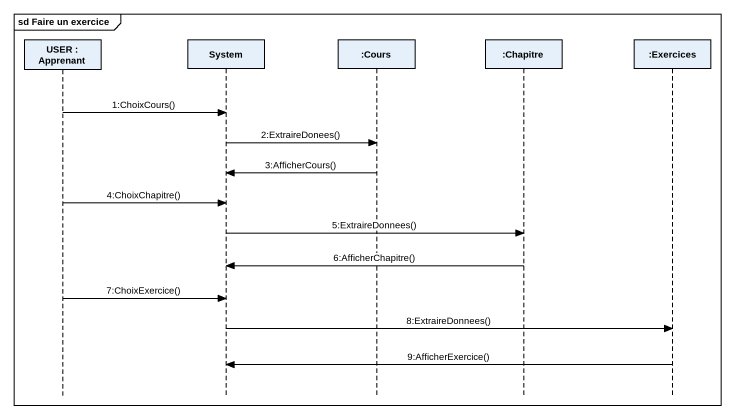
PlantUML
@startuml
mainframe sd Faire un exercice
hide footbox
participant "USER : Apprenant" as USER
participant System
participant ":Cours" as Cours
participant ":Chapitre" as Chapitre
participant ":Exercices" as Exercices

USER -> System : 1:ChoixCours()
System -> Cours : 2:ExtraireDonees()
Cours -> System : 3:AfficherCours()
USER -> System : 4:ChoixChapitre()
System -> Chapitre : 5:ExtraireDonnees()
Chapitre -> System : 6:AfficherChapitre()
USER -> System : 7:ChoixExercice()
System -> Exercices : 8:ExtraireDonnees()
Exercices -> System : 9:AfficherExercice()
@enduml
